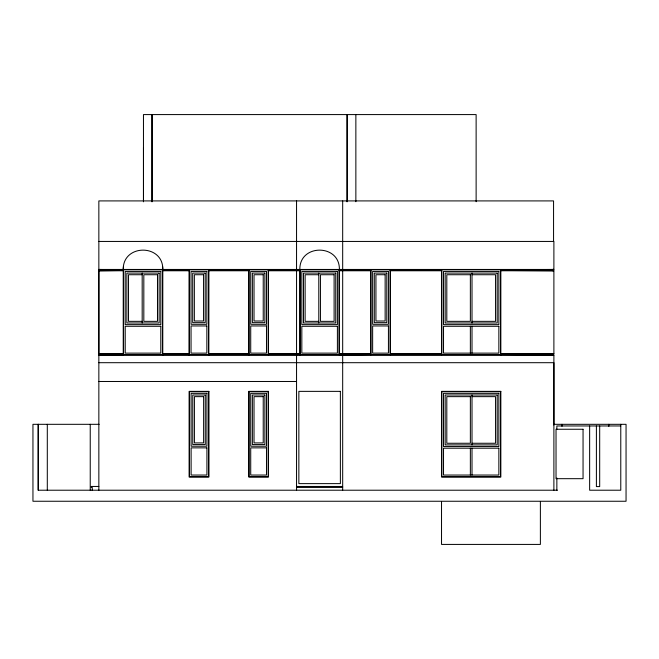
<?xml version="1.0" encoding="UTF-8"?>
<svg xmlns="http://www.w3.org/2000/svg" width="659" height="659" viewBox="0 0 659 659"><rect width="100%" height="100%" fill="white"/><g stroke="black" fill="none" stroke-linecap="round" stroke-linejoin="round"><path stroke-width="0.99" d="M38.222 490.214L38.222 424.314L38.222 490.214L557.506 490.214M47.3 490.214L47.3 424.314M90.234 490.214L90.234 424.314M553.889 425.022L553.889 355.119L98.85 355.119L98.85 269.449L553.889 269.449L553.889 241.441L98.85 241.441M143.464 201.588L143.464 147.534M553.889 490.214L553.889 362.697L98.85 362.697M98.85 355.119L123.233 355.119L123.233 269.449C122.854 243.715 163.243 243.698 162.806 269.449L162.773 355.119M123.233 269.449L123.464 266.631M123.233 270.437L98.85 270.767L123.233 270.767M296.55 269.449L296.55 270.767M296.55 353.801L296.55 355.119M500.84 269.778L553.889 269.449M500.84 354.13L553.889 353.801L553.889 270.767L500.84 270.437M98.85 269.449L123.233 269.778M189.133 269.778L162.773 269.778L162.608 266.631M208.903 269.778L248.74 269.778M268.51 269.778L299.845 269.778M339.385 269.778L370.655 269.778M390.425 269.778L441.53 269.778M162.773 270.437L189.133 270.437M208.903 270.437L248.74 270.437M268.51 270.437L299.845 270.437M339.385 270.437L370.655 270.437M390.425 270.437L441.53 270.437M162.773 270.767L189.133 270.767M208.903 270.767L248.74 270.767M268.51 270.767L299.845 270.767M339.385 270.767L370.655 270.767M390.425 270.767L441.53 270.767M500.84 270.767L553.889 270.767M142.179 274.729L128.513 274.729L128.513 321.345L142.179 321.345M318.791 274.729L305.125 274.729L305.125 321.345L318.791 321.345M472.009 274.729L495.56 274.729L495.56 321.345L472.009 321.345M123.233 353.801L98.85 353.801L99.18 354.789M162.773 353.801L189.133 353.801M208.903 353.801L248.74 353.801M268.51 353.801L299.845 353.801M339.385 353.801L370.655 353.801M390.425 353.801L441.53 353.801M500.84 353.801L553.889 353.801M99.18 354.13L123.233 354.13M162.773 354.13L189.133 354.13M208.903 354.13L248.74 354.13M268.51 354.13L299.845 354.13M339.385 354.13L370.655 354.13M390.425 354.13L441.53 354.13M162.773 354.789L189.133 354.789M208.903 354.789L248.74 354.789M268.51 354.789L299.845 354.789M370.655 354.789L339.385 355.119L339.385 269.449C339.846 243.706 299.384 243.706 299.845 269.449L299.845 355.119M390.425 354.789L441.53 354.789M500.84 354.789L553.889 355.119M98.85 381.479L296.55 381.479M472.009 396.644L495.56 396.644L495.56 443.26L472.009 443.26M99.18 424.314L32.95 424.314L32.95 501.252L626.05 501.252L626.05 424.314L553.651 424.314M620.778 425.961L556.855 425.961L556.855 429.256M98.85 486.449L91.271 486.449L91.271 487.438L92.26 487.438L92.26 490.51M296.55 486.449L342.68 486.449M296.55 487.438L342.68 487.438M620.778 424.314L620.778 490.214L589.64 490.214L589.64 425.961M608.817 424.314L608.817 426.373M599.69 425.961L599.69 486.589L596.395 486.589L596.395 425.961M561.987 424.314L561.987 426.373M556.855 477.973L556.855 490.214M553.56 241.441L553.56 200.913L98.85 200.913L98.85 490.214M553.56 269.778L553.56 270.437M553.56 354.13L553.56 354.789M553.231 269.185L553.231 271.244M553.231 353.446L553.231 355.506M540.38 501.68L540.38 544.416L441.53 544.416L441.53 501.68M500.84 269.449L500.84 355.119M476.127 201.72L476.127 114.584L143.464 114.584L143.464 201.794M472.009 273.081L472.009 322.992M472.009 326.287L472.009 353.133M472.009 394.996L472.009 444.907M472.009 448.202L472.009 475.048M470.361 326.287L470.361 353.133M470.361 448.202L470.361 475.048M441.53 269.449L441.53 355.119M390.425 269.449L390.425 355.119M370.655 269.449L370.655 355.119M355.86 114.584L355.86 201.72M347.458 114.584L347.458 201.72M346.799 114.584L346.799 201.72M342.68 200.913L342.68 490.214M318.791 273.081L318.791 322.992M296.55 200.913L296.55 490.263M268.51 269.449L268.51 355.119M248.74 269.449L248.74 355.119M208.903 269.449L208.837 355.119M189.133 269.449L189.067 355.119M152.361 114.584L152.361 201.72M151.702 114.584L151.702 201.72M142.179 273.081L142.179 322.992M99.18 269.778L99.18 270.437M162.435 269.786L123.571 269.786L123.571 354.781L162.435 354.781L162.435 269.786M208.499 269.786L189.405 269.786L189.405 354.781L208.499 354.781L208.499 269.786M268.172 269.786L249.077 269.786L249.077 354.781L268.172 354.781L268.172 269.786M339.047 269.786L300.183 269.786L300.183 354.781L339.047 354.781L339.047 269.786M390.087 269.786L370.992 269.786L370.992 354.781L390.087 354.781L390.087 269.786M500.502 269.786L441.868 269.786L441.868 354.781L500.502 354.781L500.502 269.786M160.788 271.434L125.218 271.434L125.218 324.64L160.788 324.64L160.788 271.434M206.852 271.434L191.052 271.434L191.052 324.302L206.852 324.302L206.852 271.434M266.524 271.434L250.725 271.434L250.725 324.302L266.524 324.302L266.524 271.434M337.4 271.434L301.83 271.434L301.83 324.64L337.4 324.64L337.4 271.434M388.439 271.434L372.64 271.434L372.64 324.302L388.439 324.302L388.439 271.434M498.855 271.434L443.515 271.434L443.515 324.64L498.855 324.64L498.855 271.434M159.14 273.081L126.866 273.081L126.866 322.992L159.14 322.992L159.14 273.081M205.204 273.081L192.7 273.081L192.7 322.655L205.204 322.655L205.204 273.081M264.877 273.081L252.372 273.081L252.372 322.655L264.877 322.655L264.877 273.081M335.752 273.081L303.478 273.081L303.478 322.992L335.752 322.992L335.752 273.081M386.792 273.081L374.287 273.081L374.287 322.655L386.792 322.655L386.792 273.081M497.207 273.081L445.163 273.081L445.163 322.992L497.207 322.992L497.207 273.081M157.493 274.729L143.827 274.729L143.827 321.345L157.493 321.345L157.493 274.729M203.557 274.729L194.347 274.729L194.347 321.007L203.557 321.007L203.557 274.729M263.229 274.729L254.02 274.729L254.02 321.007L263.229 321.007L263.229 274.729M334.105 274.729L320.439 274.729L320.439 321.345L334.105 321.345L334.105 274.729M385.144 274.729L375.935 274.729L375.935 321.007L385.144 321.007L385.144 274.729M470.361 274.729L446.81 274.729L446.81 321.345L470.361 321.345L470.361 274.729M206.852 325.95L191.052 325.95L191.052 353.133L206.852 353.133L206.852 325.95M266.524 325.95L250.725 325.95L250.725 353.133L266.524 353.133L266.524 325.95M388.439 325.95L372.64 325.95L372.64 353.133L388.439 353.133L388.439 325.95M160.788 326.287L125.218 326.287L125.218 353.133L160.788 353.133L160.788 326.287M337.4 326.287L301.83 326.287L301.83 353.133L337.4 353.133L337.4 326.287M498.855 326.287L443.515 326.287L443.515 353.133L498.855 353.133L498.855 326.287M208.903 391.364L189.133 391.364L189.133 477.034L208.903 477.034L208.903 391.364M268.51 391.364L248.74 391.364L248.74 477.034L268.51 477.034L268.51 391.364M340.373 391.364L298.856 391.364L298.856 483.624L340.373 483.624L340.373 391.364M500.84 391.364L441.53 391.364L441.53 477.034L500.84 477.034L500.84 391.364M208.565 391.701L189.471 391.701L189.471 476.696L208.565 476.696L208.565 391.701M268.172 391.701L249.077 391.701L249.077 476.696L268.172 476.696L268.172 391.701M500.502 391.701L441.868 391.701L441.868 476.696L500.502 476.696L500.502 391.701M206.918 393.349L191.118 393.349L191.118 446.217L206.918 446.217L206.918 393.349M266.524 393.349L250.725 393.349L250.725 446.217L266.524 446.217L266.524 393.349M498.855 393.349L443.515 393.349L443.515 446.555L498.855 446.555L498.855 393.349M205.27 394.996L192.766 394.996L192.766 444.57L205.27 444.57L205.27 394.996M264.877 394.996L252.372 394.996L252.372 444.57L264.877 444.57L264.877 394.996M497.207 394.996L445.163 394.996L445.163 444.907L497.207 444.907L497.207 394.996M203.623 396.644L194.413 396.644L194.413 442.922L203.623 442.922L203.623 396.644M263.229 396.644L254.02 396.644L254.02 442.922L263.229 442.922L263.229 396.644M470.361 396.644L446.81 396.644L446.81 443.26L470.361 443.26L470.361 396.644M583.05 429.256L556.031 429.256L556.031 478.681L583.05 478.681L583.05 429.256M206.918 447.865L191.118 447.865L191.118 475.048L206.918 475.048L206.918 447.865M266.524 447.865L250.725 447.865L250.725 475.048L266.524 475.048L266.524 447.865M498.855 448.202L443.515 448.202L443.515 475.048L498.855 475.048L498.855 448.202"/></g></svg>
